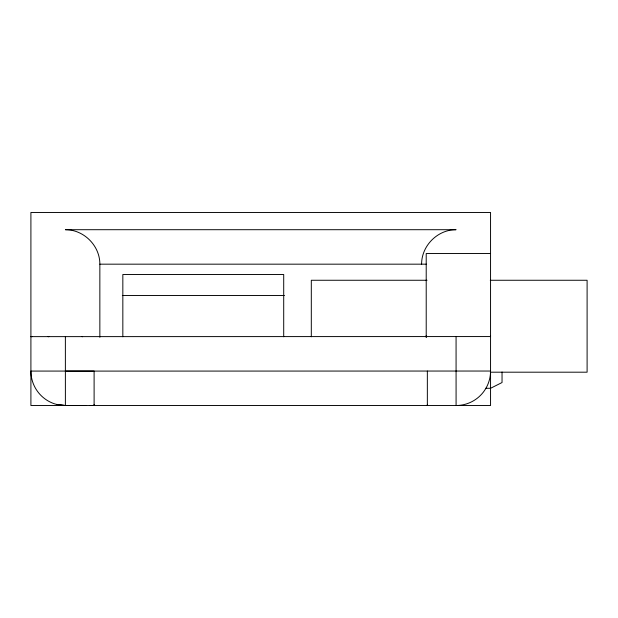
<?xml version="1.0" encoding="UTF-8"?>
<svg xmlns="http://www.w3.org/2000/svg" width="618" height="618" viewBox="0 0 618 618"><rect width="100%" height="100%" fill="white"/><g stroke="black" fill="none" stroke-linecap="round" stroke-linejoin="round"><path stroke-width="0.93" d="M421.607 264.172C421.491 245.725 437.629 229.587 456.076 229.703L65.384 229.703C83.832 229.587 99.969 245.725 99.853 264.172L99.853 337.289M65.377 371.101L490.553 371.039L490.553 212.461L30.908 212.461L30.908 405.516L490.553 405.516L490.553 371.92M490.537 253.534L426.211 253.542L426.219 337.335M99.853 264.172L426.397 264.172M427.03 280.263L311.31 280.263L311.31 336.756M490.283 280.263L587.1 280.263L587.1 372.19L490.283 372.19M122.349 295.489L284.442 295.489M32.074 336.632L30.9 336.632L490.545 336.563L490.553 335.528M485.763 388.282L490.553 388.282L502.04 382.534L502.04 372.005M85.701 405.508L65.392 405.516L56.462 404.404A34.477 34.477 0 0 1 30.908 371.078L94.106 371.07L94.114 405.532L90.267 405.508M56.47 404.396L65.392 405.516L65.377 336.632M427.355 404.342L427.355 405.516L427.347 371.047M426.219 335.543L426.219 337.142M94.114 404.396L94.114 405.532M456.069 336.571L456.084 405.516M283.708 336.756L283.708 274.516L122.835 274.516L122.835 336.756M490.545 371.032A34.461 34.461 0 0 1 456.084 405.516M48.729 336.625L48.142 336.625L48.729 336.625M82.611 336.617L82.024 336.617L82.611 336.617"/></g></svg>
